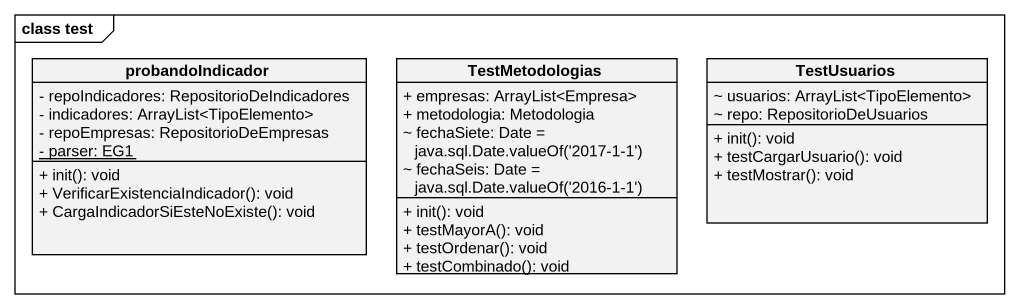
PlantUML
@startuml
mainframe class test
hide circle
hide empty members
skinparam classAttributeIconSize 0
class probandoIndicador {
  - repoIndicadores: RepositorioDeIndicadores
  - indicadores: ArrayList<TipoElemento>
  - repoEmpresas: RepositorioDeEmpresas
  {static} - parser: EG1
  + init(): void
  + VerificarExistenciaIndicador(): void
  + CargaIndicadorSiEsteNoExiste(): void
}
class TestMetodologias {
  + empresas: ArrayList<Empresa>
  + metodologia: Metodologia
  {field} ~ fechaSiete: Date = java.sql.Date.valueOf('2017-1-1')
  {field} ~ fechaSeis: Date = java.sql.Date.valueOf('2016-1-1')
  + init(): void
  + testMayorA(): void
  + testOrdenar(): void
  + testCombinado(): void
}
class TestUsuarios {
  ~ usuarios: ArrayList<TipoElemento>
  ~ repo: RepositorioDeUsuarios
  + init(): void
  + testCargarUsuario(): void
  + testMostrar(): void
}
@enduml
